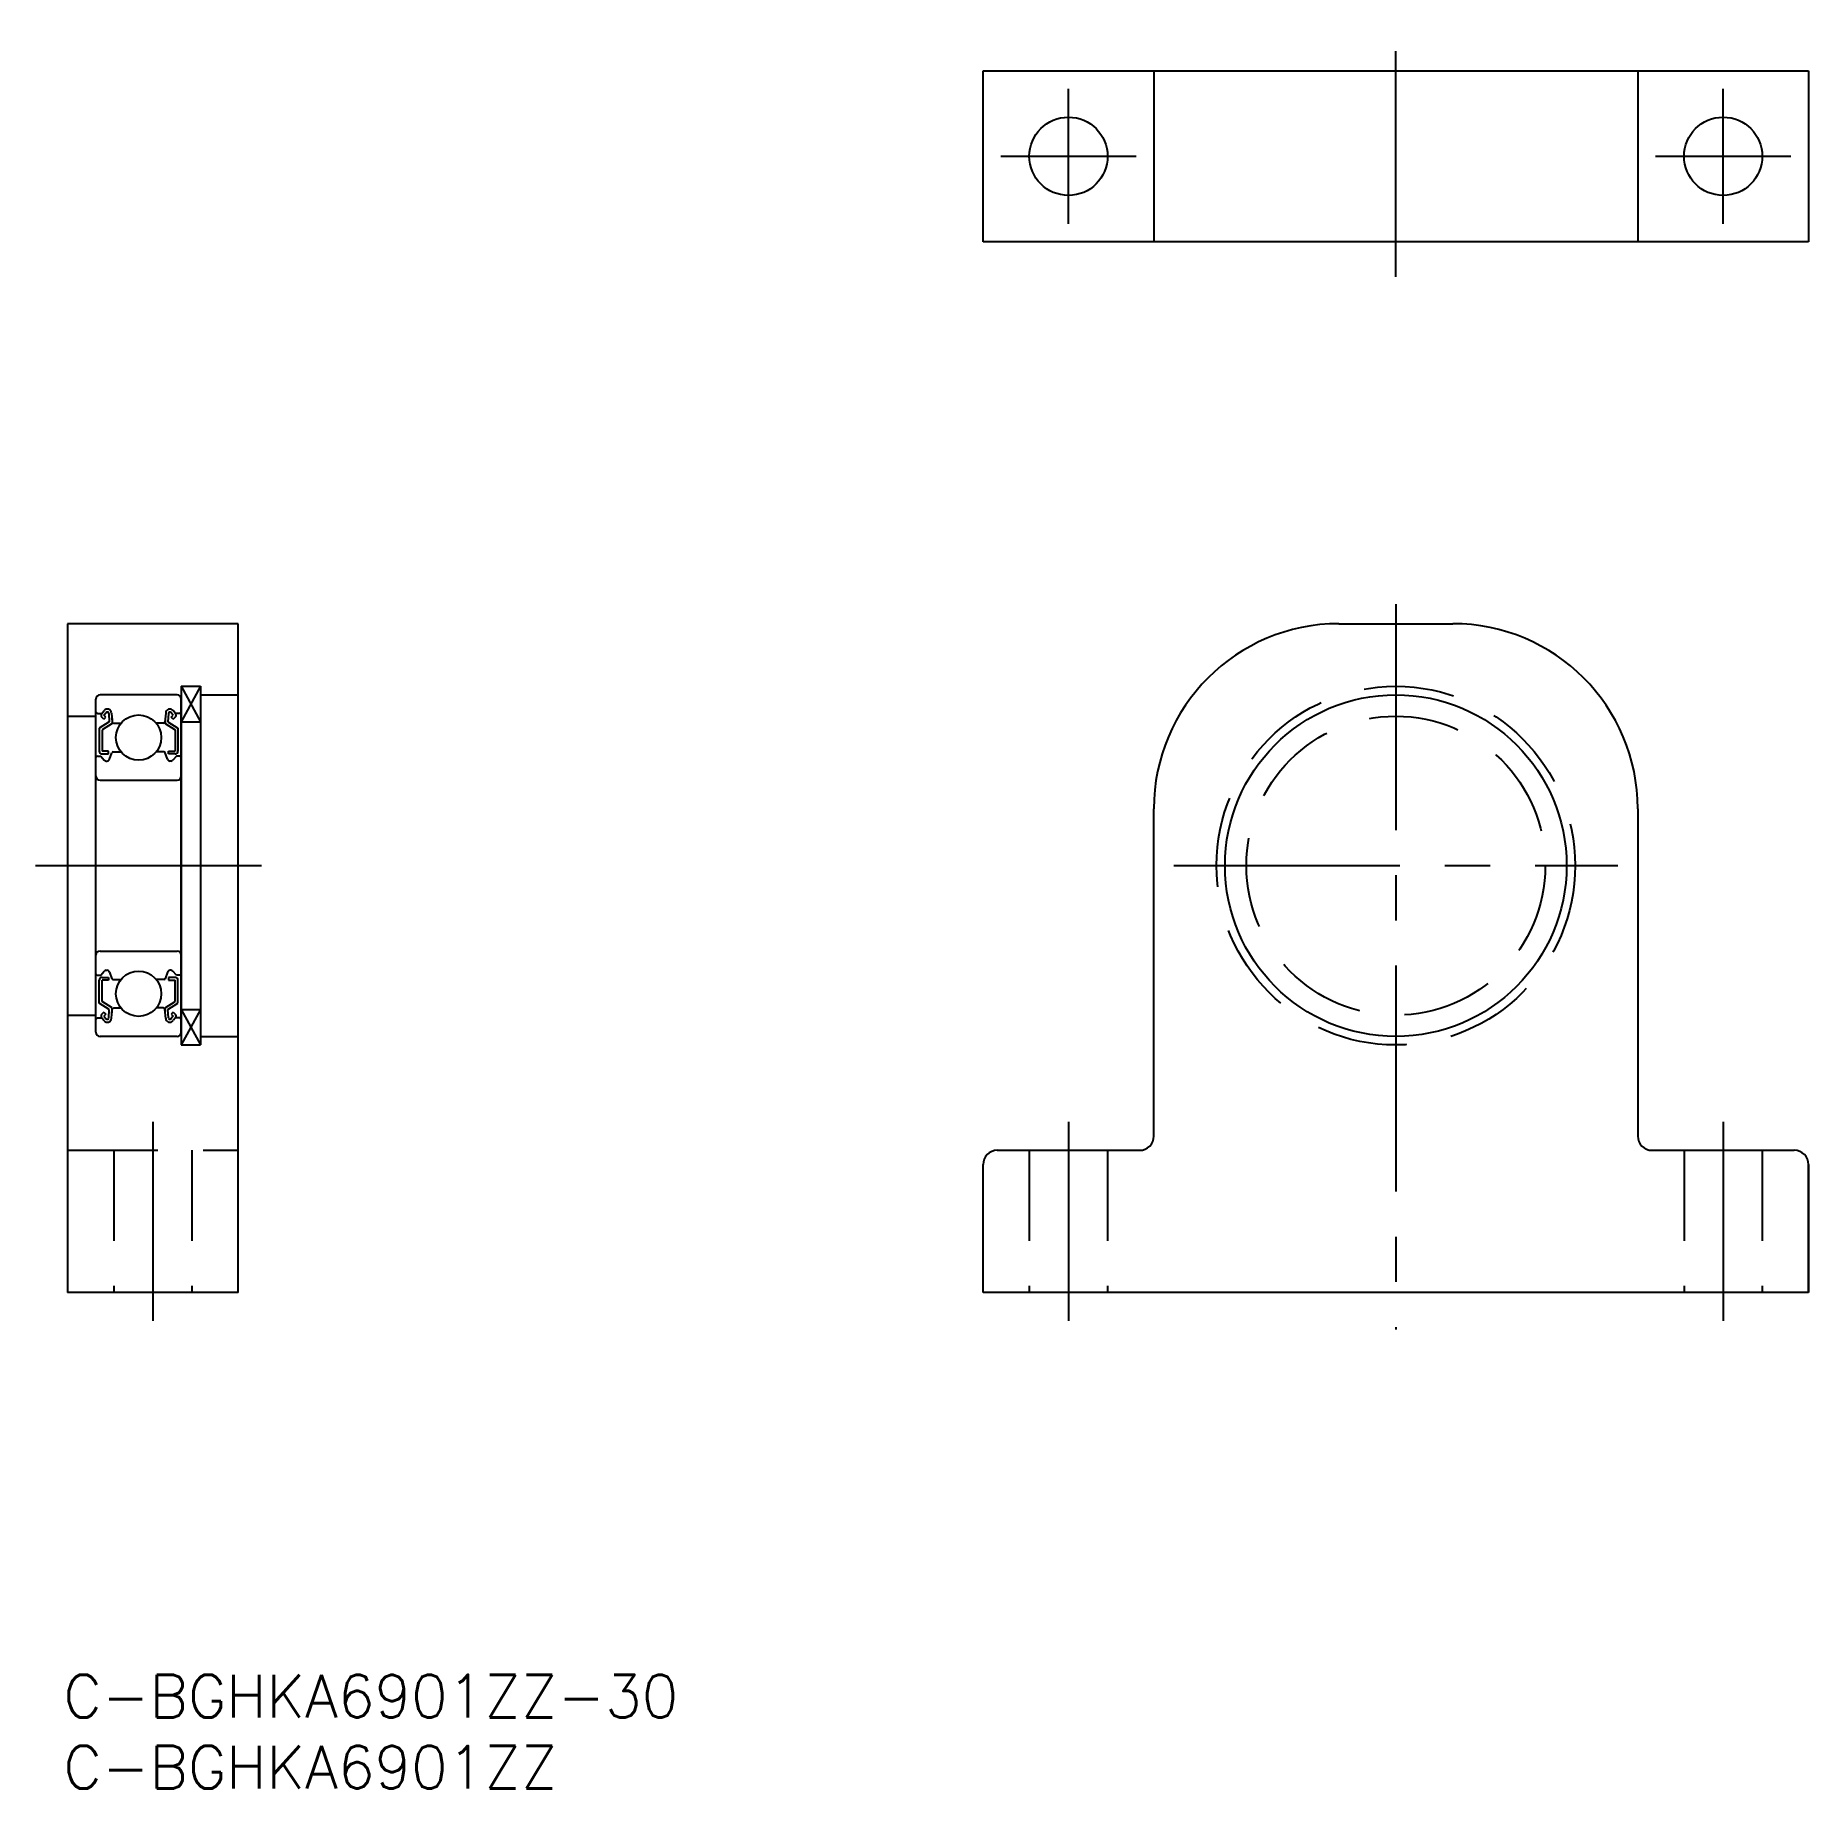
# Model space of a CAD drawing. Extents: x -2 to 123, y -8 to 115.
import ezdxf
from ezdxf.enums import TextEntityAlignment as Align

# ---------------------------------------------------------------- set-up
doc = ezdxf.new("R2010")
doc.units = 0
doc.header["$LTSCALE"] = 0.5
doc.linetypes.add('CENTER', pattern=[50.8, 31.75, -6.35, 6.35, -6.35])
doc.linetypes.add('DASHED', pattern=[19.05, 12.7, -6.35])
doc.layers.get('0').update_dxf_attribs({"linetype": 'CONTINUOUS'})
doc.layers.add('CENTER', color=1, linetype='CENTER')
doc.styles.get("Standard").update_dxf_attribs({"font": 'txt.shx', "height": 3, "bigfont": 'bigfont.shx'})

msp = doc.modelspace()

# ---------------------------------------------------------------- linework, layer by layer
at = {"color": 7, "linetype": 'CONTINUOUS'}
for p, q in [((64.61, 112.68), (122.61, 112.68)), ((64.61, 100.68), (64.61, 112.68)), ((76.61, 112.68), (76.61, 100.68)), ((110.61, 112.68), (110.61, 100.68)), ((122.61, 112.68), (122.61, 100.68)), ((122.61, 100.68), (64.61, 100.68)), ((0.28, 73.84), (0.28, 26.84)), ((12.28, 73.84), (0.28, 73.84)), ((12.28, 26.84), (12.28, 73.84)), ((89.61, 73.84), (97.61, 73.84)), ((2.28, 45.14), (2.28, 68.54)), ((7.98, 68.84), (2.58, 68.84)), ((8.28, 69.44), (8.28, 44.24)), ((8.28, 69.44), (9.63, 69.44)), ((8.28, 45.14), (8.28, 68.54)), ((9.63, 69.44), (9.63, 44.24)), ((9.63, 68.84), (12.28, 68.84)), ((0.28, 67.34), (2.28, 67.34)), ((2.38, 67.54), (2.69, 67.54)), ((2.69, 67.54), (2.85, 67.73)), ((2.84, 67.41), (3, 67.6)), ((2.98, 67.27), (2.84, 67.41)), ((3.18, 67.54), (3.21, 66.94)), ((3.37, 67.56), (3.43, 66.93)), ((7.18, 67.56), (7.12, 66.93)), ((7.38, 67.54), (7.34, 66.94)), ((7.71, 67.41), (7.55, 67.6)), ((7.57, 67.27), (7.71, 67.41)), ((7.87, 67.54), (7.71, 67.73)), ((8.18, 67.54), (7.87, 67.54)), ((3.21, 66.94), (2.51, 66.5)), ((2.51, 66.5), (2.51, 64.89)), ((2.84, 67.13), (2.7, 67.27)), ((3.41, 66.82), (2.71, 66.39)), ((2.71, 66.39), (2.71, 64.89)), ((2.84, 67.13), (2.98, 67.27)), ((3.41, 67.17), (3.41, 66.82)), ((3.53, 66.84), (4.04, 66.84)), ((7.02, 66.84), (6.51, 66.84)), ((7.14, 67.17), (7.14, 66.82)), ((7.14, 66.82), (7.84, 66.39)), ((7.34, 66.94), (8.04, 66.5)), ((7.71, 67.13), (7.57, 67.27)), ((7.71, 67.13), (7.85, 67.27)), ((7.84, 66.39), (7.84, 64.89)), ((8.04, 66.5), (8.04, 64.89)), ((8.28, 66.94), (9.63, 66.94)), ((3.16, 64.89), (2.71, 64.89)), ((3.16, 64.69), (3.16, 64.89)), ((3.5, 64.84), (4.04, 64.84)), ((7.06, 64.84), (6.51, 64.84)), ((7.39, 64.89), (7.84, 64.89)), ((7.39, 64.69), (7.39, 64.89)), ((2.38, 64.54), (2.63, 64.54)), ((2.63, 64.54), (2.86, 64.26)), ((2.71, 64.69), (3.16, 64.69)), ((3.01, 64.19), (3.05, 64.19)), ((3.24, 64.32), (3.4, 64.77)), ((7.32, 64.32), (7.15, 64.77)), ((7.84, 64.69), (7.39, 64.69)), ((7.54, 64.19), (7.5, 64.19)), ((7.93, 64.54), (7.69, 64.26)), ((8.18, 64.54), (7.93, 64.54)), ((2.58, 62.84), (7.98, 62.84)), ((76.61, 37.84), (76.61, 60.84)), ((110.61, 60.84), (110.61, 37.84)), ((2.58, 50.84), (7.98, 50.84)), ((2.38, 49.14), (2.63, 49.14)), ((2.51, 47.18), (2.51, 48.79)), ((2.63, 49.14), (2.86, 49.42)), ((2.71, 48.99), (3.16, 48.99)), ((2.71, 47.29), (2.71, 48.79)), ((3.16, 48.79), (2.71, 48.79)), ((3.01, 49.49), (3.05, 49.49)), ((3.16, 48.99), (3.16, 48.79)), ((3.24, 49.36), (3.4, 48.9)), ((3.5, 48.84), (4.04, 48.84)), ((7.06, 48.84), (6.51, 48.84)), ((7.32, 49.36), (7.15, 48.9)), ((7.84, 48.99), (7.39, 48.99)), ((7.39, 48.99), (7.39, 48.79)), ((7.39, 48.79), (7.84, 48.79)), ((7.54, 49.49), (7.5, 49.49)), ((7.93, 49.14), (7.69, 49.42)), ((7.84, 47.29), (7.84, 48.79)), ((8.18, 49.14), (7.93, 49.14)), ((8.04, 47.18), (8.04, 48.79)), ((0.28, 46.34), (2.28, 46.34)), ((2.38, 46.14), (2.69, 46.14)), ((3.21, 46.74), (2.51, 47.18)), ((2.69, 46.14), (2.85, 45.95)), ((2.84, 46.55), (2.7, 46.41)), ((3.41, 46.85), (2.71, 47.29)), ((2.84, 46.55), (2.98, 46.41)), ((2.98, 46.41), (2.84, 46.27)), ((2.84, 46.27), (3, 46.08)), ((3.18, 46.14), (3.21, 46.74)), ((3.37, 46.11), (3.43, 46.75)), ((3.41, 46.5), (3.41, 46.85)), ((3.53, 46.84), (4.04, 46.84)), ((7.02, 46.84), (6.51, 46.84)), ((7.18, 46.11), (7.12, 46.75)), ((7.14, 46.85), (7.84, 47.29)), ((7.14, 46.5), (7.14, 46.85)), ((7.34, 46.74), (8.04, 47.18)), ((7.38, 46.14), (7.34, 46.74)), ((7.71, 46.27), (7.55, 46.08)), ((7.71, 46.55), (7.57, 46.41)), ((7.57, 46.41), (7.71, 46.27)), ((7.71, 46.55), (7.85, 46.41)), ((7.87, 46.14), (7.71, 45.95)), ((8.18, 46.14), (7.87, 46.14)), ((8.28, 46.74), (9.63, 46.74)), ((7.98, 44.84), (2.58, 44.84)), ((8.28, 44.24), (9.63, 44.24)), ((9.63, 44.84), (12.28, 44.84)), ((65.61, 36.84), (75.61, 36.84)), ((111.61, 36.84), (121.61, 36.84)), ((64.61, 26.84), (64.61, 35.84)), ((122.61, 26.84), (122.61, 35.84)), ((122.61, 35.84), (122.61, 26.84)), ((122.61, 35.84), (122.61, 26.84)), ((12.28, 26.84), (0.28, 26.84)), ((122.61, 26.84), (64.61, 26.84))]:
    msp.add_line(p, q, dxfattribs=at)
at = {"color": 3, "linetype": 'CONTINUOUS'}
for p, q in [((8.28, 69.44), (9.63, 66.94)), ((9.63, 69.44), (8.28, 66.94)), ((8.28, 46.74), (9.63, 44.24)), ((9.63, 46.74), (8.28, 44.24))]:
    msp.add_line(p, q, dxfattribs=at)
at = {"color": 3, "linetype": 'DASHED'}
for p, q in [((0.28, 36.84), (12.28, 36.84)), ((3.53, 36.84), (3.53, 26.84)), ((9.03, 36.84), (9.03, 26.84)), ((67.86, 36.84), (67.86, 26.84)), ((73.36, 36.84), (73.36, 26.84)), ((113.86, 36.84), (113.86, 26.84)), ((119.36, 36.84), (119.36, 26.84))]:
    msp.add_line(p, q, dxfattribs=at)
at = {"color": 7, "linetype": 'CONTINUOUS'}
for centre, radius in [((70.61, 106.68), 2.75), ((116.61, 106.68), 2.75), ((93.61, 56.84), 12), ((5.28, 65.84), 1.59), ((5.28, 47.84), 1.59)]:
    msp.add_circle(centre, radius, dxfattribs=at)
at = {"color": 3, "linetype": 'DASHED'}
for radius in [12.6, 10.5]:
    msp.add_circle((93.61, 56.84), radius, dxfattribs=at)
at = {"color": 7, "linetype": 'CONTINUOUS'}
for centre, radius, start, end in [((89.61, 60.84), 13, 90, 180), ((97.61, 60.84), 13, 0, 90), ((2.58, 68.54), 0.3, 90, 180), ((7.98, 68.54), 0.3, 0, 90), ((2.38, 67.64), 0.1, 180, 270), ((2.84, 67.41), 0.2, 139.9921, 224.998), ((3.08, 67.54), 0.3, 4.935, 139.9921), ((3.08, 67.53), 0.1, 3.0864, 139.9628), ((7.48, 67.54), 0.3, 40.0079, 175.065), ((7.48, 67.53), 0.1, 40.0372, 176.9136), ((7.71, 67.41), 0.2, 315.002, 40.0079), ((8.18, 67.64), 0.1, 270, 0), ((3.53, 66.94), 0.1, 184.935, 269.9989), ((7.02, 66.94), 0.1, 270.0011, 355.065), ((2.71, 64.89), 0.2, 180, 270), ((3.5, 64.74), 0.1, 89.999, 160.0584), ((7.06, 64.74), 0.1, 19.9416, 90.001), ((7.84, 64.89), 0.2, 270, 0), ((2.38, 64.44), 0.1, 90, 180), ((3.01, 64.39), 0.2, 219.9863, 270), ((3.05, 64.39), 0.2, 270, 340.0584), ((7.5, 64.39), 0.2, 199.9416, 270), ((7.54, 64.39), 0.2, 270, 320.0137), ((8.18, 64.44), 0.1, 0, 90), ((2.58, 63.14), 0.3, 180, 270), ((7.98, 63.14), 0.3, 270, 0), ((2.58, 50.54), 0.3, 90, 180), ((7.98, 50.54), 0.3, 0, 90), ((2.38, 49.24), 0.1, 180, 270), ((2.71, 48.79), 0.2, 90, 180), ((3.01, 49.29), 0.2, 90, 140.0137), ((3.05, 49.29), 0.2, 19.9416, 90), ((3.5, 48.94), 0.1, 199.9416, 270.001), ((7.06, 48.94), 0.1, 269.999, 340.0584), ((7.5, 49.29), 0.2, 90, 160.0584), ((7.54, 49.29), 0.2, 39.9863, 90), ((7.84, 48.79), 0.2, 0, 90), ((8.18, 49.24), 0.1, 270, 0), ((2.38, 46.04), 0.1, 90, 180), ((2.84, 46.27), 0.2, 135.002, 220.0079), ((3.08, 46.14), 0.3, 220.0079, 355.065), ((3.08, 46.14), 0.1, 220.0372, 356.9136), ((3.53, 46.74), 0.1, 90.0011, 175.065), ((7.02, 46.74), 0.1, 4.935, 89.9989), ((7.48, 46.14), 0.3, 184.935, 319.9921), ((7.48, 46.14), 0.1, 183.0864, 319.9628), ((7.71, 46.27), 0.2, 319.9921, 44.998), ((8.18, 46.04), 0.1, 0, 90), ((2.58, 45.14), 0.3, 180, 270), ((7.98, 45.14), 0.3, 270, 0), ((75.61, 37.84), 1, 270, 0), ((111.61, 37.84), 1, 180, 270), ((65.61, 35.84), 1, 90, 180), ((121.61, 35.84), 1, 0, 90)]:
    msp.add_arc(centre, radius, start, end, dxfattribs=at)
at = {"layer": 'CENTER', "color": 1, "linetype": 'CENTER'}
for p, q in [((93.61, 98.2), (93.61, 115.17)), ((70.61, 101.93), (70.61, 111.43)), ((116.61, 101.93), (116.61, 111.43)), ((65.86, 106.68), (75.36, 106.68)), ((111.86, 106.68), (121.36, 106.68)), ((93.61, 75.22), (93.61, 24.26)), ((-1.97, 56.84), (14.52, 56.84)), ((78.01, 56.84), (109.21, 56.84)), ((6.28, 38.83), (6.28, 24.85)), ((70.61, 38.83), (70.61, 24.85)), ((116.61, 38.83), (116.61, 24.85))]:
    msp.add_line(p, q, dxfattribs=at)

# ---------------------------------------------------------------- texts
at = {"color": 7, "linetype": 'CONTINUOUS'}
for s, p in [('C-BGHKA6901ZZ-30', (0, 0)), ('C-BGHKA6901ZZ', (0, -5))]:
    msp.add_text(s, height=3, dxfattribs=at).set_placement(p, align=Align.TOP_LEFT)

doc.saveas('drawing.dxf')
